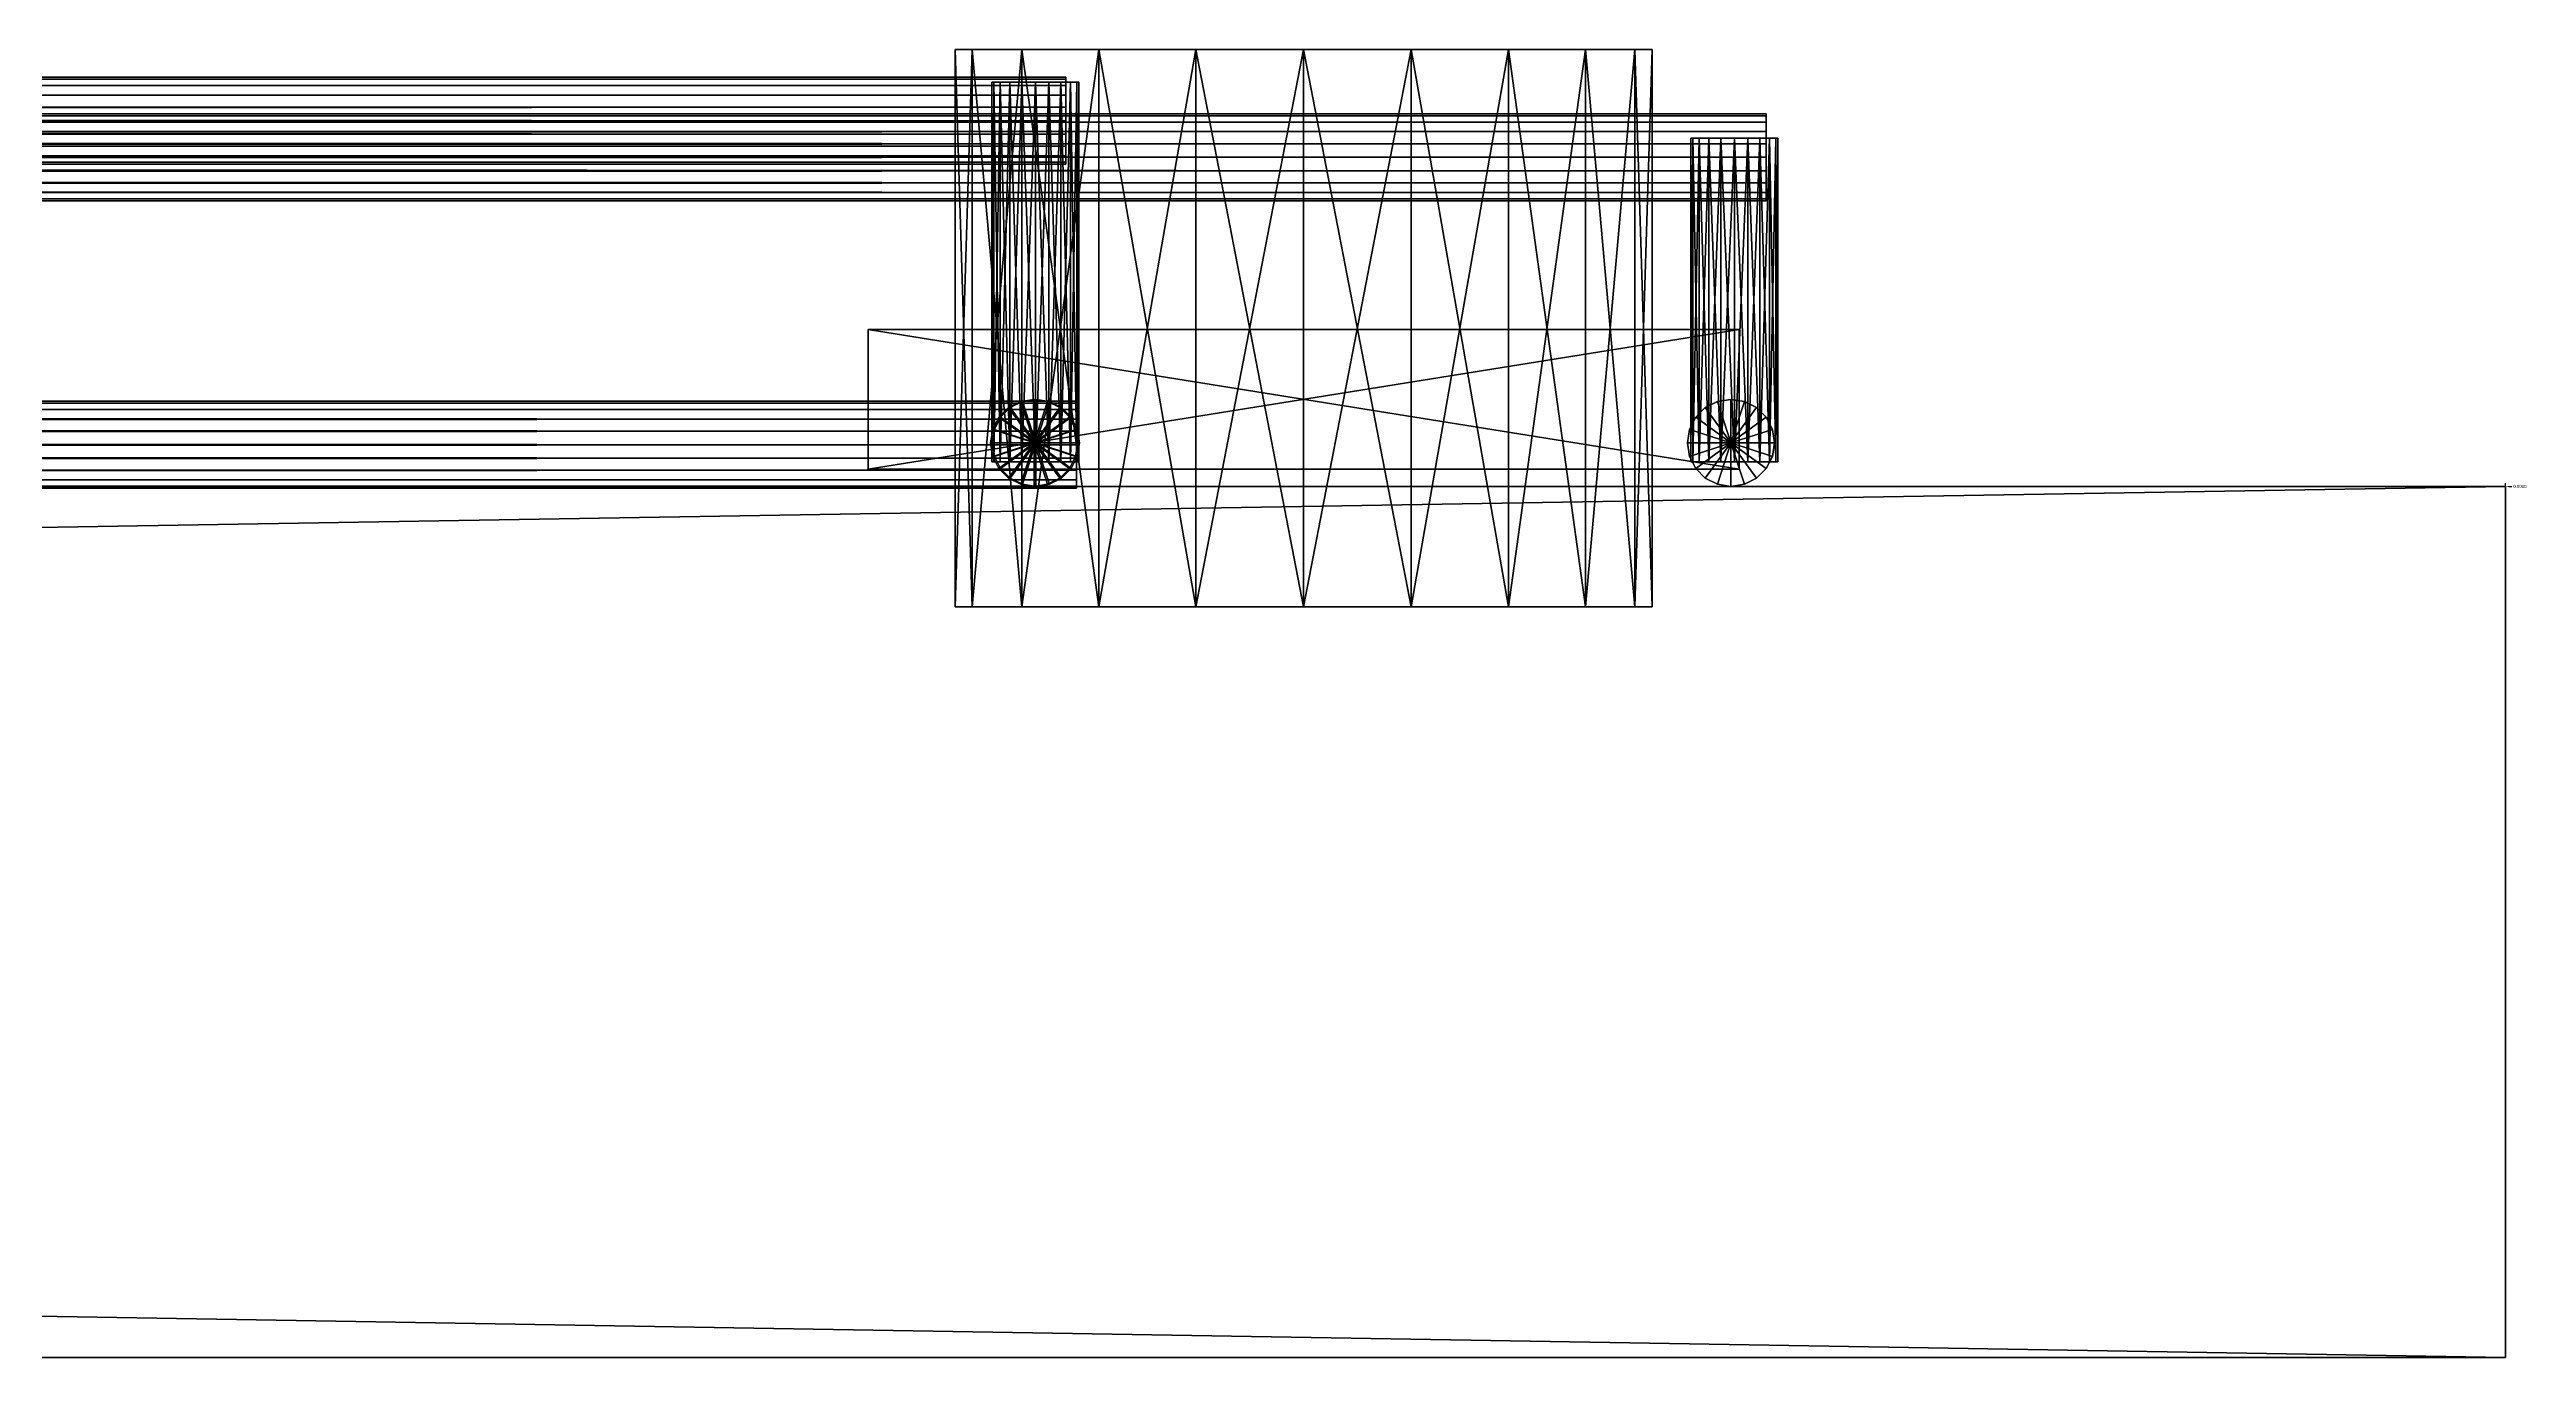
# Model space of a CAD drawing. Extents: x 51658 to 54704, y -20804 to -20635.
# Drawn here: x 54561.4 to 54703.6, y -20804 to -20728.9 of the extents above; entities that cross this region are included whole.
import ezdxf

# ---------------------------------------------------------------- set-up
doc = ezdxf.new("R2010")
doc.units = 0
doc.header["$MEASUREMENT"] = 0
doc.layers.get('Defpoints').update_dxf_attribs({"linetype": 'CONTINUOUS'})
for name, color, linetype in [('BASE', 2, 'CONTINUOUS'), ('BTNFISICORUNSTOP', 2, 'CONTINUOUS'), ('CABLEBASE__105_', 7, 'CONTINUOUS'), ('CABLEBASE__115_', 7, 'CONTINUOUS'), ('CABLEBASE__143_', 7, 'CONTINUOUS'), ('CABLEBASE__144_', 7, 'CONTINUOUS'), ('CABLEBASE__145_', 7, 'CONTINUOUS'), ('CABLEBASE__146_', 7, 'CONTINUOUS'), ('CABLEBASE__147_', 7, 'CONTINUOUS'), ('CABLEBASE__94_', 7, 'CONTINUOUS'), ('COTAS', 90, 'CONTINUOUS'), ('PULSADOR_4', 7, 'CONTINUOUS')]:
    doc.layers.add(name, color=color, linetype=linetype)
doc.dimstyles.get("Standard").update_dxf_attribs({"dimtxt": 0.18, "dimasz": 0.18, "dimexe": 0.18, "dimexo": 0.0625, "dimgap": 0.09, "dimtad": 0, "dimtih": 1, "dimtoh": 1, "dimdec": 4, "dimzin": 0, "dimdsep": 46, "dimtxsty": 'Standard', "dimcen": 0.09, "dimadec": 0, "dimazin": 0, "dimtfac": 1, "dimtdec": 4, "dimtofl": 0, "dimtmove": 0, "dimatfit": 3, "dimfxl": 1, "dimtolj": 1, "dimtzin": 0, "dimarcsym": 0})

# ---------------------------------------------------------------- blocks, each defined once
blk = doc.blocks.new('*D0')
at = {"layer": 'COTAS', "color": 0, "linetype": 'Continuous', "lineweight": -2, "transparency": 16777216}
for p, q in [((51702.404785, -20753.924622), (51702.404785, -20753.807122)), ((51702.584785, -20753.987122), (53201.699785, -20753.987122)), ((54702.224785, -20753.987122), (53203.109785, -20753.987122)), ((54702.404785, -20753.924622), (54702.404785, -20753.807122))]:
    blk.add_line(p, q, dxfattribs=at)
at = {"layer": 'COTAS', "color": 0, "linetype": 'Continuous', "transparency": 16777216}
for points in [[(51702.584785, -20753.957122), (51702.584785, -20754.017122), (51702.404785, -20753.987122)], [(54702.224785, -20753.957122), (54702.224785, -20754.017122), (54702.404785, -20753.987122)]]:
    blk.add_solid(points, dxfattribs=at)
at = {"layer": 'Defpoints', "color": 0, "linetype": 'Continuous', "transparency": 16777216}
for p in [(51702.404785, -20753.987122, 21450.83313), (51702.404785, -20753.987122), (54702.404785, -20753.987122, 21450.83313)]:
    blk.add_point(p, dxfattribs=at)
at = {"layer": 'COTAS', "color": 0, "linetype": 'Continuous', "transparency": 16777216, "insert": (53202.404785, -20753.987122), "char_height": 0.18, "attachment_point": 5}
blk.add_mtext('\\A1;3000.0000', dxfattribs=at)
blk = doc.blocks.new('*D1')
at = {"layer": 'COTAS', "color": 0, "linetype": 'Continuous', "lineweight": -2, "transparency": 16777216}
for p, q in [((51702.404785, -20753.924622), (51702.404785, -20753.807122)), ((51702.584785, -20753.987122), (53201.699785, -20753.987122)), ((54702.224785, -20753.987122), (53203.109785, -20753.987122)), ((54702.404785, -20753.924622), (54702.404785, -20753.807122))]:
    blk.add_line(p, q, dxfattribs=at)
at = {"layer": 'COTAS', "color": 0, "linetype": 'Continuous', "transparency": 16777216}
for points in [[(51702.584785, -20753.957122), (51702.584785, -20754.017122), (51702.404785, -20753.987122)], [(54702.224785, -20753.957122), (54702.224785, -20754.017122), (54702.404785, -20753.987122)]]:
    blk.add_solid(points, dxfattribs=at)
at = {"layer": 'Defpoints', "color": 0, "linetype": 'Continuous', "transparency": 16777216}
for p in [(51702.404785, -20753.987122, 21450.83313), (51702.404785, -20753.987122), (54702.404785, -20753.987122, 21450.83313)]:
    blk.add_point(p, dxfattribs=at)
at = {"layer": 'COTAS', "color": 0, "linetype": 'Continuous', "transparency": 16777216, "insert": (53202.404785, -20753.987122), "char_height": 0.18, "attachment_point": 5}
blk.add_mtext('\\A1;3000.0000', dxfattribs=at)
blk = doc.blocks.new('*D2')
at = {"layer": 'COTAS', "color": 0, "linetype": 'Continuous', "lineweight": -2, "transparency": 16777216}
for p, q in [((54702.224785, -20753.987122), (54702.044785, -20753.987122)), ((54702.404785, -20753.924622), (54702.404785, -20753.807122)), ((54702.404785, -20753.924622), (54702.404785, -20753.807122)), ((54702.584785, -20753.987122), (54702.764785, -20753.987122))]:
    blk.add_line(p, q, dxfattribs=at)
at = {"layer": 'COTAS', "color": 0, "linetype": 'Continuous', "transparency": 16777216}
for points in [[(54702.224785, -20753.957122), (54702.224785, -20754.017122), (54702.404785, -20753.987122)], [(54702.584785, -20753.957122), (54702.584785, -20754.017122), (54702.404785, -20753.987122)]]:
    blk.add_solid(points, dxfattribs=at)
at = {"layer": 'Defpoints', "color": 0, "linetype": 'Continuous', "transparency": 16777216}
for p in [(54702.404785, -20753.987122, 21450.83313), (54702.404785, -20753.987122, 19450.83313), (54702.404785, -20753.987122)]:
    blk.add_point(p, dxfattribs=at)
at = {"layer": 'COTAS', "color": 0, "linetype": 'Continuous', "transparency": 16777216, "insert": (54703.229785, -20753.987122), "char_height": 0.18, "attachment_point": 5}
blk.add_mtext('\\A1;0.0000', dxfattribs=at)

msp = doc.modelspace()

# ---------------------------------------------------------------- dimensions: what is measured, and where the dimension line sits
at = {"layer": 'COTAS', "linetype": 'Continuous'}
for base, p2, picture, middle in [((51702.404785, -20753.987122), (51702.404785, -20753.987122, 21450.83313), '*D0', (53202.404785, -20753.987122)), ((51702.404785, -20753.987122), (51702.404785, -20753.987122, 21450.83313), '*D1', (53202.404785, -20753.987122)), ((54702.404785, -20753.987122), (54702.404785, -20753.987122, 19450.83313), '*D2', (54703.229785, -20753.987122))]:
    dim = msp.add_linear_dim(base=base, p1=(54702.404785, -20753.987122, 21450.83313), p2=p2, dimstyle='Standard', dxfattribs=at)
    dim.commit()
    dim.dimension.update_dxf_attribs({"geometry": picture, "text_midpoint": middle})

# ---------------------------------------------------------------- meshes
at = {"layer": 'BASE', "color": 21}
mesh = msp.add_polyface(dxfattribs=at)
corners = [(51702.404785, -20803.987122, 21450.83313), (54702.404785, -20803.987122, 21450.83313), (51702.404785, -20753.987122, 21450.83313), (54702.404785, -20753.987122, 21450.83313), (51702.404785, -20753.987122, 19450.83313), (54702.404785, -20753.987122, 19450.83313), (51702.404785, -20803.987122, 19450.83313), (54702.404785, -20803.987122, 19450.83313)]
mesh.append_faces([[corners[k] for k in face] for face in [(2, 3, 0), (3, 1, 0), (4, 5, 2), (5, 3, 2), (6, 7, 4), (7, 5, 4), (0, 1, 6), (1, 7, 6), (3, 5, 1), (5, 7, 1), (4, 2, 6), (2, 0, 6)]], dxfattribs={"color": 21})
at = {"layer": 'BTNFISICORUNSTOP', "color": 250}
mesh = msp.add_polyface(dxfattribs=at)
corners = [(54608.404779, -20752.986816, 19682.833147), (54658.404779, -20752.986816, 19682.833147), (54608.404779, -20744.986816, 19682.833147), (54658.404779, -20744.986816, 19682.833147), (54608.404779, -20744.986816, 19632.833147), (54658.404779, -20744.986816, 19632.833147), (54608.404779, -20752.986816, 19632.833147), (54658.404779, -20752.986816, 19632.833147)]
mesh.append_faces([[corners[k] for k in face] for face in [(2, 3, 0), (3, 1, 0), (4, 5, 2), (5, 3, 2), (6, 7, 4), (7, 5, 4), (0, 1, 6), (1, 7, 6), (3, 5, 1), (5, 7, 1), (4, 2, 6), (2, 0, 6)]], dxfattribs={"color": 250})
at = {"layer": 'CABLEBASE__105_', "color": 7}
mesh = msp.add_polyface(dxfattribs=at)
corners = [(52983.873242, -20732.218032, 19584.455739), (52983.873242, -20731.521111, 19584.810838), (52983.873242, -20730.968031, 19585.363918), (52983.873242, -20730.612932, 19586.060839), (52983.873242, -20730.490574, 19586.833382), (52983.873242, -20730.612932, 19587.605925), (52983.873242, -20730.968032, 19588.302845), (52983.873242, -20731.521111, 19588.855925), (52983.873242, -20732.218032, 19589.211024), (52983.873242, -20732.990575, 19589.333382), (52983.873242, -20733.763118, 19589.211024), (52983.873242, -20734.460038, 19588.855925), (52983.873242, -20735.013118, 19588.302845), (52983.873242, -20735.368217, 19587.605924), (52983.873242, -20735.490575, 19586.833382), (52983.873242, -20735.368216, 19586.060839), (52983.873242, -20735.013118, 19585.363919), (52983.873242, -20734.460038, 19584.810839), (52983.873242, -20733.763117, 19584.45574), (52983.873242, -20732.990575, 19584.333382), (54619.756383, -20732.218032, 19584.455739), (54619.756383, -20731.521111, 19584.810838), (54619.756383, -20730.968031, 19585.363918), (54619.756383, -20730.612932, 19586.060839), (54619.756383, -20730.490574, 19586.833382), (54619.756383, -20730.612932, 19587.605925), (54619.756383, -20730.968032, 19588.302845), (54619.756383, -20731.521111, 19588.855925), (54619.756383, -20732.218032, 19589.211024), (54619.756383, -20732.990575, 19589.333382), (54619.756383, -20733.763118, 19589.211024), (54619.756383, -20734.460038, 19588.855925), (54619.756383, -20735.013118, 19588.302845), (54619.756383, -20735.368217, 19587.605924), (54619.756383, -20735.490575, 19586.833382), (54619.756383, -20735.368216, 19586.060839), (54619.756383, -20735.013118, 19585.363919), (54619.756383, -20734.460038, 19584.810839), (54619.756383, -20733.763117, 19584.45574), (54619.756383, -20732.990575, 19584.333382), (52983.873242, -20732.990575, 19586.833382), (54619.756383, -20732.990575, 19586.833382)]
mesh.append_faces([[corners[k] for k in face] for face in [(20, 21, 0), (21, 1, 0), (21, 22, 1), (22, 2, 1), (22, 23, 2), (23, 3, 2), (23, 24, 3), (24, 4, 3), (24, 25, 4), (25, 5, 4), (25, 26, 5), (26, 6, 5), (26, 27, 6), (27, 7, 6), (27, 28, 7), (28, 8, 7), (28, 29, 8), (29, 9, 8), (29, 30, 9), (30, 10, 9), (30, 31, 10), (31, 11, 10), (31, 32, 11), (32, 12, 11), (32, 33, 12), (33, 13, 12), (33, 34, 13), (34, 14, 13), (34, 35, 14), (35, 15, 14), (35, 36, 15), (36, 16, 15), (36, 37, 16), (37, 17, 16), (37, 38, 17), (38, 18, 17), (38, 39, 18), (39, 19, 18), (39, 20, 19), (20, 0, 19), (41, 39, 38), (41, 38, 37), (41, 20, 39), (41, 37, 36), (41, 21, 20), (41, 36, 35), (41, 22, 21), (41, 35, 34), (41, 23, 22), (41, 34, 33), (41, 24, 23), (41, 33, 32), (41, 25, 24), (41, 32, 31), (41, 26, 25), (41, 31, 30), (41, 27, 26), (41, 30, 29), (41, 28, 27), (41, 29, 28), (40, 18, 19), (40, 19, 0), (40, 17, 18), (40, 0, 1), (40, 16, 17), (40, 1, 2), (40, 15, 16), (40, 2, 3), (40, 14, 15), (40, 3, 4), (40, 13, 14), (40, 4, 5), (40, 12, 13), (40, 5, 6), (40, 11, 12), (40, 6, 7), (40, 10, 11), (40, 7, 8), (40, 9, 10), (40, 8, 9)]], dxfattribs={"color": 7})
at = {"layer": 'CABLEBASE__115_', "color": 7}
mesh = msp.add_polyface(dxfattribs=at)
corners = [(53312.513781, -20750.818019, 19753.455792), (53312.513781, -20750.121098, 19753.810891), (53312.513781, -20749.568018, 19754.363971), (53312.513781, -20749.212919, 19755.060892), (53312.513781, -20749.090561, 19755.833435), (53312.513781, -20749.212919, 19756.605978), (53312.513781, -20749.568019, 19757.302899), (53312.513781, -20750.121098, 19757.855978), (53312.513781, -20750.818019, 19758.211077), (53312.513781, -20751.590562, 19758.333436), (53312.513781, -20752.363105, 19758.211077), (53312.513781, -20753.060025, 19757.855978), (53312.513781, -20753.613105, 19757.302898), (53312.513781, -20753.968204, 19756.605978), (53312.513781, -20754.090562, 19755.833435), (53312.513781, -20753.968203, 19755.060893), (53312.513781, -20753.613105, 19754.363972), (53312.513781, -20753.060025, 19753.810893), (53312.513781, -20752.363104, 19753.455794), (53312.513781, -20751.590562, 19753.333435), (54620.375872, -20750.818019, 19753.455792), (54620.375872, -20750.121098, 19753.810891), (54620.375872, -20749.568018, 19754.363971), (54620.375872, -20749.212919, 19755.060892), (54620.375872, -20749.090561, 19755.833435), (54620.375872, -20749.212919, 19756.605978), (54620.375872, -20749.568019, 19757.302899), (54620.375872, -20750.121098, 19757.855978), (54620.375872, -20750.818019, 19758.211077), (54620.375872, -20751.590562, 19758.333436), (54620.375872, -20752.363105, 19758.211077), (54620.375872, -20753.060025, 19757.855978), (54620.375872, -20753.613105, 19757.302898), (54620.375872, -20753.968204, 19756.605978), (54620.375872, -20754.090562, 19755.833435), (54620.375872, -20753.968203, 19755.060893), (54620.375872, -20753.613105, 19754.363972), (54620.375872, -20753.060025, 19753.810893), (54620.375872, -20752.363104, 19753.455794), (54620.375872, -20751.590562, 19753.333435), (53312.513781, -20751.590562, 19755.833435), (54620.375872, -20751.590562, 19755.833435)]
mesh.append_faces([[corners[k] for k in face] for face in [(20, 21, 0), (21, 1, 0), (21, 22, 1), (22, 2, 1), (22, 23, 2), (23, 3, 2), (23, 24, 3), (24, 4, 3), (24, 25, 4), (25, 5, 4), (25, 26, 5), (26, 6, 5), (26, 27, 6), (27, 7, 6), (27, 28, 7), (28, 8, 7), (28, 29, 8), (29, 9, 8), (29, 30, 9), (30, 10, 9), (30, 31, 10), (31, 11, 10), (31, 32, 11), (32, 12, 11), (32, 33, 12), (33, 13, 12), (33, 34, 13), (34, 14, 13), (34, 35, 14), (35, 15, 14), (35, 36, 15), (36, 16, 15), (36, 37, 16), (37, 17, 16), (37, 38, 17), (38, 18, 17), (38, 39, 18), (39, 19, 18), (39, 20, 19), (20, 0, 19), (41, 39, 38), (41, 38, 37), (41, 20, 39), (41, 37, 36), (41, 21, 20), (41, 36, 35), (41, 22, 21), (41, 35, 34), (41, 23, 22), (41, 34, 33), (41, 24, 23), (41, 33, 32), (41, 25, 24), (41, 32, 31), (41, 26, 25), (41, 31, 30), (41, 27, 26), (41, 30, 29), (41, 28, 27), (41, 29, 28), (40, 18, 19), (40, 19, 0), (40, 17, 18), (40, 0, 1), (40, 16, 17), (40, 1, 2), (40, 15, 16), (40, 2, 3), (40, 14, 15), (40, 3, 4), (40, 13, 14), (40, 4, 5), (40, 12, 13), (40, 5, 6), (40, 11, 12), (40, 6, 7), (40, 10, 11), (40, 7, 8), (40, 9, 10), (40, 8, 9)]], dxfattribs={"color": 7})
at = {"layer": 'CABLEBASE__143_', "color": 7}
mesh = msp.add_polyface(dxfattribs=at)
corners = [(54660.512485, -20752.574053, 19557.260828), (54660.157386, -20752.574053, 19556.563907), (54659.604306, -20752.574053, 19556.010827), (54658.907385, -20752.574053, 19555.655728), (54658.134842, -20752.574053, 19555.53337), (54657.362299, -20752.574053, 19555.655729), (54656.665378, -20752.574053, 19556.010828), (54656.112299, -20752.574053, 19556.563907), (54655.7572, -20752.574053, 19557.260828), (54655.634841, -20752.574053, 19558.033371), (54655.7572, -20752.574053, 19558.805914), (54656.112299, -20752.574053, 19559.502834), (54656.665378, -20752.574053, 19560.055914), (54657.362299, -20752.574053, 19560.411013), (54658.134842, -20752.574053, 19560.533371), (54658.907384, -20752.574053, 19560.411013), (54659.604305, -20752.574053, 19560.055914), (54660.157384, -20752.574053, 19559.502834), (54660.512483, -20752.574053, 19558.805913), (54660.634842, -20752.574053, 19558.033371), (54660.512485, -20733.999596, 19557.260828), (54660.157386, -20733.999596, 19556.563907), (54659.604306, -20733.999596, 19556.010827), (54658.907385, -20733.999596, 19555.655728), (54658.134842, -20733.999596, 19555.53337), (54657.362299, -20733.999596, 19555.655729), (54656.665378, -20733.999596, 19556.010828), (54656.112299, -20733.999596, 19556.563907), (54655.7572, -20733.999596, 19557.260828), (54655.634841, -20733.999596, 19558.033371), (54655.7572, -20733.999596, 19558.805914), (54656.112299, -20733.999596, 19559.502834), (54656.665378, -20733.999596, 19560.055914), (54657.362299, -20733.999596, 19560.411013), (54658.134842, -20733.999596, 19560.533371), (54658.907384, -20733.999596, 19560.411013), (54659.604305, -20733.999596, 19560.055914), (54660.157384, -20733.999596, 19559.502834), (54660.512483, -20733.999596, 19558.805913), (54660.634842, -20733.999596, 19558.033371), (54658.134842, -20752.574053, 19558.033371), (54658.134842, -20733.999596, 19558.033371)]
mesh.append_faces([[corners[k] for k in face] for face in [(20, 21, 0), (21, 1, 0), (21, 22, 1), (22, 2, 1), (22, 23, 2), (23, 3, 2), (23, 24, 3), (24, 4, 3), (24, 25, 4), (25, 5, 4), (25, 26, 5), (26, 6, 5), (26, 27, 6), (27, 7, 6), (27, 28, 7), (28, 8, 7), (28, 29, 8), (29, 9, 8), (29, 30, 9), (30, 10, 9), (30, 31, 10), (31, 11, 10), (31, 32, 11), (32, 12, 11), (32, 33, 12), (33, 13, 12), (33, 34, 13), (34, 14, 13), (34, 35, 14), (35, 15, 14), (35, 36, 15), (36, 16, 15), (36, 37, 16), (37, 17, 16), (37, 38, 17), (38, 18, 17), (38, 39, 18), (39, 19, 18), (39, 20, 19), (20, 0, 19), (41, 39, 38), (41, 38, 37), (41, 20, 39), (41, 37, 36), (41, 21, 20), (41, 36, 35), (41, 22, 21), (41, 35, 34), (41, 23, 22), (41, 34, 33), (41, 24, 23), (41, 33, 32), (41, 25, 24), (41, 32, 31), (41, 26, 25), (41, 31, 30), (41, 27, 26), (41, 30, 29), (41, 28, 27), (41, 29, 28), (40, 18, 19), (40, 19, 0), (40, 17, 18), (40, 0, 1), (40, 16, 17), (40, 1, 2), (40, 15, 16), (40, 2, 3), (40, 14, 15), (40, 3, 4), (40, 13, 14), (40, 4, 5), (40, 12, 13), (40, 5, 6), (40, 11, 12), (40, 6, 7), (40, 10, 11), (40, 7, 8), (40, 9, 10), (40, 8, 9)]], dxfattribs={"color": 7})
at = {"layer": 'CABLEBASE__144_', "color": 7}
mesh = msp.add_polyface(dxfattribs=at)
corners = [(54620.382442, -20752.57436, 19585.760908), (54620.027343, -20752.57436, 19585.063987), (54619.474263, -20752.57436, 19584.510907), (54618.777342, -20752.57436, 19584.155809), (54618.004799, -20752.57436, 19584.03345), (54617.232256, -20752.57436, 19584.155809), (54616.535335, -20752.57436, 19584.510908), (54615.982256, -20752.57436, 19585.063988), (54615.627157, -20752.57436, 19585.760908), (54615.504798, -20752.57436, 19586.533451), (54615.627157, -20752.57436, 19587.305994), (54615.982256, -20752.57436, 19588.002915), (54616.535335, -20752.57436, 19588.555994), (54617.232256, -20752.57436, 19588.911093), (54618.004799, -20752.57436, 19589.033451), (54618.777341, -20752.57436, 19588.911093), (54619.474262, -20752.57436, 19588.555994), (54620.027341, -20752.57436, 19588.002914), (54620.38244, -20752.57436, 19587.305994), (54620.504799, -20752.57436, 19586.533451), (54620.382442, -20730.771291, 19585.760908), (54620.027343, -20730.771291, 19585.063987), (54619.474263, -20730.771291, 19584.510907), (54618.777342, -20730.771291, 19584.155809), (54618.004799, -20730.771291, 19584.03345), (54617.232256, -20730.771291, 19584.155809), (54616.535335, -20730.771291, 19584.510908), (54615.982256, -20730.771291, 19585.063988), (54615.627157, -20730.771291, 19585.760908), (54615.504798, -20730.771291, 19586.533451), (54615.627157, -20730.771291, 19587.305994), (54615.982256, -20730.771291, 19588.002915), (54616.535335, -20730.771291, 19588.555994), (54617.232256, -20730.771291, 19588.911093), (54618.004799, -20730.771291, 19589.033451), (54618.777341, -20730.771291, 19588.911093), (54619.474262, -20730.771291, 19588.555994), (54620.027341, -20730.771291, 19588.002914), (54620.38244, -20730.771291, 19587.305994), (54620.504799, -20730.771291, 19586.533451), (54618.004799, -20752.57436, 19586.533451), (54618.004799, -20730.771291, 19586.533451)]
mesh.append_faces([[corners[k] for k in face] for face in [(20, 21, 0), (21, 1, 0), (21, 22, 1), (22, 2, 1), (22, 23, 2), (23, 3, 2), (23, 24, 3), (24, 4, 3), (24, 25, 4), (25, 5, 4), (25, 26, 5), (26, 6, 5), (26, 27, 6), (27, 7, 6), (27, 28, 7), (28, 8, 7), (28, 29, 8), (29, 9, 8), (29, 30, 9), (30, 10, 9), (30, 31, 10), (31, 11, 10), (31, 32, 11), (32, 12, 11), (32, 33, 12), (33, 13, 12), (33, 34, 13), (34, 14, 13), (34, 35, 14), (35, 15, 14), (35, 36, 15), (36, 16, 15), (36, 37, 16), (37, 17, 16), (37, 38, 17), (38, 18, 17), (38, 39, 18), (39, 19, 18), (39, 20, 19), (20, 0, 19), (41, 39, 38), (41, 38, 37), (41, 20, 39), (41, 37, 36), (41, 21, 20), (41, 36, 35), (41, 22, 21), (41, 35, 34), (41, 23, 22), (41, 34, 33), (41, 24, 23), (41, 33, 32), (41, 25, 24), (41, 32, 31), (41, 26, 25), (41, 31, 30), (41, 27, 26), (41, 30, 29), (41, 28, 27), (41, 29, 28), (40, 18, 19), (40, 19, 0), (40, 17, 18), (40, 0, 1), (40, 16, 17), (40, 1, 2), (40, 15, 16), (40, 2, 3), (40, 14, 15), (40, 3, 4), (40, 13, 14), (40, 4, 5), (40, 12, 13), (40, 5, 6), (40, 11, 12), (40, 6, 7), (40, 10, 11), (40, 7, 8), (40, 9, 10), (40, 8, 9)]], dxfattribs={"color": 7})
at = {"layer": 'CABLEBASE__145_', "color": 7}
mesh = msp.add_polyface(dxfattribs=at)
corners = [(54660.312499, -20750.714283, 19556.274685), (54659.9574, -20750.017362, 19556.274685), (54659.40432, -20749.464282, 19556.274685), (54658.707399, -20749.109183, 19556.274685), (54657.934856, -20748.986825, 19556.274685), (54657.162314, -20749.109183, 19556.274685), (54656.465393, -20749.464283, 19556.274685), (54655.912313, -20750.017362, 19556.274685), (54655.557214, -20750.714283, 19556.274685), (54655.434856, -20751.486826, 19556.274685), (54655.557214, -20752.259369, 19556.274685), (54655.912313, -20752.956289, 19556.274685), (54656.465393, -20753.509369, 19556.274685), (54657.162314, -20753.864468, 19556.274685), (54657.934856, -20753.986826, 19556.274685), (54658.707399, -20753.864468, 19556.274685), (54659.40432, -20753.509369, 19556.274685), (54659.957399, -20752.956289, 19556.274685), (54660.312498, -20752.259369, 19556.274685), (54660.434856, -20751.486826, 19556.274685), (54660.312499, -20750.714283, 19636.432186), (54659.9574, -20750.017362, 19636.432186), (54659.40432, -20749.464282, 19636.432186), (54658.707399, -20749.109183, 19636.432186), (54657.934856, -20748.986825, 19636.432186), (54657.162314, -20749.109183, 19636.432186), (54656.465393, -20749.464283, 19636.432186), (54655.912313, -20750.017362, 19636.432186), (54655.557214, -20750.714283, 19636.432186), (54655.434856, -20751.486826, 19636.432186), (54655.557214, -20752.259369, 19636.432186), (54655.912313, -20752.956289, 19636.432186), (54656.465393, -20753.509369, 19636.432186), (54657.162314, -20753.864468, 19636.432186), (54657.934856, -20753.986826, 19636.432186), (54658.707399, -20753.864468, 19636.432186), (54659.40432, -20753.509369, 19636.432186), (54659.957399, -20752.956289, 19636.432186), (54660.312498, -20752.259369, 19636.432186), (54660.434856, -20751.486826, 19636.432186), (54657.934856, -20751.486826, 19556.274685), (54657.934856, -20751.486826, 19636.432186)]
mesh.append_faces([[corners[k] for k in face] for face in [(20, 21, 0), (21, 1, 0), (21, 22, 1), (22, 2, 1), (22, 23, 2), (23, 3, 2), (23, 24, 3), (24, 4, 3), (24, 25, 4), (25, 5, 4), (25, 26, 5), (26, 6, 5), (26, 27, 6), (27, 7, 6), (27, 28, 7), (28, 8, 7), (28, 29, 8), (29, 9, 8), (29, 30, 9), (30, 10, 9), (30, 31, 10), (31, 11, 10), (31, 32, 11), (32, 12, 11), (32, 33, 12), (33, 13, 12), (33, 34, 13), (34, 14, 13), (34, 35, 14), (35, 15, 14), (35, 36, 15), (36, 16, 15), (36, 37, 16), (37, 17, 16), (37, 38, 17), (38, 18, 17), (38, 39, 18), (39, 19, 18), (39, 20, 19), (20, 0, 19), (41, 39, 38), (41, 38, 37), (41, 20, 39), (41, 37, 36), (41, 21, 20), (41, 36, 35), (41, 22, 21), (41, 35, 34), (41, 23, 22), (41, 34, 33), (41, 24, 23), (41, 33, 32), (41, 25, 24), (41, 32, 31), (41, 26, 25), (41, 31, 30), (41, 27, 26), (41, 30, 29), (41, 28, 27), (41, 29, 28), (40, 18, 19), (40, 19, 0), (40, 17, 18), (40, 0, 1), (40, 16, 17), (40, 1, 2), (40, 15, 16), (40, 2, 3), (40, 14, 15), (40, 3, 4), (40, 13, 14), (40, 4, 5), (40, 12, 13), (40, 5, 6), (40, 11, 12), (40, 6, 7), (40, 10, 11), (40, 7, 8), (40, 9, 10), (40, 8, 9)]], dxfattribs={"color": 7})
at = {"layer": 'CABLEBASE__146_', "color": 7}
mesh = msp.add_polyface(dxfattribs=at)
corners = [(54620.412578, -20750.714283, 19583.99426), (54620.057479, -20750.017362, 19583.99426), (54619.504399, -20749.464282, 19583.99426), (54618.807478, -20749.109183, 19583.99426), (54618.034935, -20748.986825, 19583.99426), (54617.262392, -20749.109183, 19583.99426), (54616.565471, -20749.464283, 19583.99426), (54616.012392, -20750.017362, 19583.99426), (54615.657293, -20750.714283, 19583.99426), (54615.534934, -20751.486826, 19583.99426), (54615.657293, -20752.259369, 19583.99426), (54616.012392, -20752.956289, 19583.99426), (54616.565472, -20753.509369, 19583.99426), (54617.262392, -20753.864468, 19583.99426), (54618.034935, -20753.986826, 19583.99426), (54618.807477, -20753.864468, 19583.99426), (54619.504398, -20753.509369, 19583.99426), (54620.057478, -20752.956289, 19583.99426), (54620.412576, -20752.259369, 19583.99426), (54620.534935, -20751.486826, 19583.99426), (54620.412578, -20750.714283, 19636.43249), (54620.057479, -20750.017362, 19636.43249), (54619.504399, -20749.464282, 19636.43249), (54618.807478, -20749.109183, 19636.43249), (54618.034935, -20748.986825, 19636.43249), (54617.262392, -20749.109183, 19636.43249), (54616.565471, -20749.464283, 19636.43249), (54616.012392, -20750.017362, 19636.43249), (54615.657293, -20750.714283, 19636.43249), (54615.534934, -20751.486826, 19636.43249), (54615.657293, -20752.259369, 19636.43249), (54616.012392, -20752.956289, 19636.43249), (54616.565472, -20753.509369, 19636.43249), (54617.262392, -20753.864468, 19636.43249), (54618.034935, -20753.986826, 19636.43249), (54618.807477, -20753.864468, 19636.43249), (54619.504398, -20753.509369, 19636.43249), (54620.057478, -20752.956289, 19636.43249), (54620.412576, -20752.259369, 19636.43249), (54620.534935, -20751.486826, 19636.43249), (54618.034935, -20751.486826, 19583.99426), (54618.034935, -20751.486826, 19636.43249)]
mesh.append_faces([[corners[k] for k in face] for face in [(20, 21, 0), (21, 1, 0), (21, 22, 1), (22, 2, 1), (22, 23, 2), (23, 3, 2), (23, 24, 3), (24, 4, 3), (24, 25, 4), (25, 5, 4), (25, 26, 5), (26, 6, 5), (26, 27, 6), (27, 7, 6), (27, 28, 7), (28, 8, 7), (28, 29, 8), (29, 9, 8), (29, 30, 9), (30, 10, 9), (30, 31, 10), (31, 11, 10), (31, 32, 11), (32, 12, 11), (32, 33, 12), (33, 13, 12), (33, 34, 13), (34, 14, 13), (34, 35, 14), (35, 15, 14), (35, 36, 15), (36, 16, 15), (36, 37, 16), (37, 17, 16), (37, 38, 17), (38, 18, 17), (38, 39, 18), (39, 19, 18), (39, 20, 19), (20, 0, 19), (41, 39, 38), (41, 38, 37), (41, 20, 39), (41, 37, 36), (41, 21, 20), (41, 36, 35), (41, 22, 21), (41, 35, 34), (41, 23, 22), (41, 34, 33), (41, 24, 23), (41, 33, 32), (41, 25, 24), (41, 32, 31), (41, 26, 25), (41, 31, 30), (41, 27, 26), (41, 30, 29), (41, 28, 27), (41, 29, 28), (40, 18, 19), (40, 19, 0), (40, 17, 18), (40, 0, 1), (40, 16, 17), (40, 1, 2), (40, 15, 16), (40, 2, 3), (40, 14, 15), (40, 3, 4), (40, 13, 14), (40, 4, 5), (40, 12, 13), (40, 5, 6), (40, 11, 12), (40, 6, 7), (40, 10, 11), (40, 7, 8), (40, 9, 10), (40, 8, 9)]], dxfattribs={"color": 7})
at = {"layer": 'CABLEBASE__147_', "color": 7}
mesh = msp.add_polyface(dxfattribs=at)
corners = [(54620.312442, -20750.714283, 19677.754673), (54619.957343, -20750.017362, 19677.754673), (54619.404263, -20749.464282, 19677.754673), (54618.707342, -20749.109183, 19677.754673), (54617.934799, -20748.986825, 19677.754673), (54617.162256, -20749.109183, 19677.754673), (54616.465335, -20749.464283, 19677.754673), (54615.912256, -20750.017362, 19677.754673), (54615.557157, -20750.714283, 19677.754673), (54615.434799, -20751.486826, 19677.754673), (54615.557157, -20752.259369, 19677.754673), (54615.912256, -20752.956289, 19677.754673), (54616.465336, -20753.509369, 19677.754673), (54617.162257, -20753.864468, 19677.754673), (54617.934799, -20753.986826, 19677.754673), (54618.707342, -20753.864468, 19677.754673), (54619.404262, -20753.509369, 19677.754673), (54619.957342, -20752.956289, 19677.754673), (54620.312441, -20752.259369, 19677.754673), (54620.434799, -20751.486826, 19677.754673), (54620.312442, -20750.714283, 19757.912174), (54619.957343, -20750.017362, 19757.912174), (54619.404263, -20749.464282, 19757.912174), (54618.707342, -20749.109183, 19757.912174), (54617.934799, -20748.986825, 19757.912174), (54617.162256, -20749.109183, 19757.912174), (54616.465335, -20749.464283, 19757.912174), (54615.912256, -20750.017362, 19757.912174), (54615.557157, -20750.714283, 19757.912174), (54615.434799, -20751.486826, 19757.912174), (54615.557157, -20752.259369, 19757.912174), (54615.912256, -20752.956289, 19757.912174), (54616.465336, -20753.509369, 19757.912174), (54617.162257, -20753.864468, 19757.912174), (54617.934799, -20753.986826, 19757.912174), (54618.707342, -20753.864468, 19757.912174), (54619.404262, -20753.509369, 19757.912174), (54619.957342, -20752.956289, 19757.912174), (54620.312441, -20752.259369, 19757.912174), (54620.434799, -20751.486826, 19757.912174), (54617.934799, -20751.486826, 19677.754673), (54617.934799, -20751.486826, 19757.912174)]
mesh.append_faces([[corners[k] for k in face] for face in [(20, 21, 0), (21, 1, 0), (21, 22, 1), (22, 2, 1), (22, 23, 2), (23, 3, 2), (23, 24, 3), (24, 4, 3), (24, 25, 4), (25, 5, 4), (25, 26, 5), (26, 6, 5), (26, 27, 6), (27, 7, 6), (27, 28, 7), (28, 8, 7), (28, 29, 8), (29, 9, 8), (29, 30, 9), (30, 10, 9), (30, 31, 10), (31, 11, 10), (31, 32, 11), (32, 12, 11), (32, 33, 12), (33, 13, 12), (33, 34, 13), (34, 14, 13), (34, 35, 14), (35, 15, 14), (35, 36, 15), (36, 16, 15), (36, 37, 16), (37, 17, 16), (37, 38, 17), (38, 18, 17), (38, 39, 18), (39, 19, 18), (39, 20, 19), (20, 0, 19), (41, 39, 38), (41, 38, 37), (41, 20, 39), (41, 37, 36), (41, 21, 20), (41, 36, 35), (41, 22, 21), (41, 35, 34), (41, 23, 22), (41, 34, 33), (41, 24, 23), (41, 33, 32), (41, 25, 24), (41, 32, 31), (41, 26, 25), (41, 31, 30), (41, 27, 26), (41, 30, 29), (41, 28, 27), (41, 29, 28), (40, 18, 19), (40, 19, 0), (40, 17, 18), (40, 0, 1), (40, 16, 17), (40, 1, 2), (40, 15, 16), (40, 2, 3), (40, 14, 15), (40, 3, 4), (40, 13, 14), (40, 4, 5), (40, 12, 13), (40, 5, 6), (40, 11, 12), (40, 6, 7), (40, 10, 11), (40, 7, 8), (40, 9, 10), (40, 8, 9)]], dxfattribs={"color": 7})
at = {"layer": 'CABLEBASE__94_', "color": 7}
mesh = msp.add_polyface(dxfattribs=at)
corners = [(52803.105592, -20734.318023, 19555.955754), (52803.105592, -20733.621102, 19556.310853), (52803.105592, -20733.068022, 19556.863933), (52803.105592, -20732.712923, 19557.560854), (52803.105592, -20732.590564, 19558.333397), (52803.105592, -20732.712923, 19559.10594), (52803.105592, -20733.068022, 19559.802861), (52803.105592, -20733.621102, 19560.35594), (52803.105592, -20734.318023, 19560.711039), (52803.105592, -20735.090566, 19560.833398), (52803.105592, -20735.863108, 19560.711039), (52803.105592, -20736.560029, 19560.35594), (52803.105592, -20737.113109, 19559.80286), (52803.105592, -20737.468207, 19559.10594), (52803.105592, -20737.590566, 19558.333397), (52803.105592, -20737.468207, 19557.560854), (52803.105592, -20737.113108, 19556.863934), (52803.105592, -20736.560029, 19556.310854), (52803.105592, -20735.863108, 19555.955756), (52803.105592, -20735.090566, 19555.833397), (54659.964036, -20734.318023, 19555.955754), (54659.964036, -20733.621102, 19556.310853), (54659.964036, -20733.068022, 19556.863933), (54659.964036, -20732.712923, 19557.560854), (54659.964036, -20732.590564, 19558.333397), (54659.964036, -20732.712923, 19559.10594), (54659.964036, -20733.068022, 19559.802861), (54659.964036, -20733.621102, 19560.35594), (54659.964036, -20734.318023, 19560.711039), (54659.964036, -20735.090566, 19560.833398), (54659.964036, -20735.863108, 19560.711039), (54659.964036, -20736.560029, 19560.35594), (54659.964036, -20737.113109, 19559.80286), (54659.964036, -20737.468207, 19559.10594), (54659.964036, -20737.590566, 19558.333397), (54659.964036, -20737.468207, 19557.560854), (54659.964036, -20737.113108, 19556.863934), (54659.964036, -20736.560029, 19556.310854), (54659.964036, -20735.863108, 19555.955756), (54659.964036, -20735.090566, 19555.833397), (52803.105592, -20735.090566, 19558.333397), (54659.964036, -20735.090566, 19558.333397)]
mesh.append_faces([[corners[k] for k in face] for face in [(20, 21, 0), (21, 1, 0), (21, 22, 1), (22, 2, 1), (22, 23, 2), (23, 3, 2), (23, 24, 3), (24, 4, 3), (24, 25, 4), (25, 5, 4), (25, 26, 5), (26, 6, 5), (26, 27, 6), (27, 7, 6), (27, 28, 7), (28, 8, 7), (28, 29, 8), (29, 9, 8), (29, 30, 9), (30, 10, 9), (30, 31, 10), (31, 11, 10), (31, 32, 11), (32, 12, 11), (32, 33, 12), (33, 13, 12), (33, 34, 13), (34, 14, 13), (34, 35, 14), (35, 15, 14), (35, 36, 15), (36, 16, 15), (36, 37, 16), (37, 17, 16), (37, 38, 17), (38, 18, 17), (38, 39, 18), (39, 19, 18), (39, 20, 19), (20, 0, 19), (41, 39, 38), (41, 38, 37), (41, 20, 39), (41, 37, 36), (41, 21, 20), (41, 36, 35), (41, 22, 21), (41, 35, 34), (41, 23, 22), (41, 34, 33), (41, 24, 23), (41, 33, 32), (41, 25, 24), (41, 32, 31), (41, 26, 25), (41, 31, 30), (41, 27, 26), (41, 30, 29), (41, 28, 27), (41, 29, 28), (40, 18, 19), (40, 19, 0), (40, 17, 18), (40, 0, 1), (40, 16, 17), (40, 1, 2), (40, 15, 16), (40, 2, 3), (40, 14, 15), (40, 3, 4), (40, 13, 14), (40, 4, 5), (40, 12, 13), (40, 5, 6), (40, 11, 12), (40, 6, 7), (40, 10, 11), (40, 7, 8), (40, 9, 10), (40, 8, 9)]], dxfattribs={"color": 7})
at = {"layer": 'PULSADOR_4', "color": 7}
mesh = msp.add_polyface(dxfattribs=at)
corners = [(54652.425922, -20760.906816, 19651.652803), (54649.58513, -20760.906816, 19646.077435), (54645.160492, -20760.906816, 19641.652797), (54639.585123, -20760.906816, 19638.812006), (54633.404779, -20760.906816, 19637.833137), (54627.224436, -20760.906816, 19638.812008), (54621.64907, -20760.906816, 19641.652801), (54617.224434, -20760.906816, 19646.077438), (54614.383644, -20760.906816, 19651.652806), (54613.404774, -20760.906816, 19657.833147), (54614.383644, -20760.906816, 19664.013488), (54617.224436, -20760.906816, 19669.588854), (54621.649072, -20760.906816, 19674.01349), (54627.224438, -20760.906816, 19676.854281), (54633.404779, -20760.906816, 19677.83315), (54639.585119, -20760.906816, 19676.854279), (54645.160484, -20760.906816, 19674.013489), (54649.58512, -20760.906816, 19669.588853), (54652.425911, -20760.906816, 19664.013487), (54653.40478, -20760.906816, 19657.833147), (54652.425922, -20728.906817, 19651.652803), (54649.58513, -20728.906817, 19646.077435), (54645.160492, -20728.906817, 19641.652797), (54639.585123, -20728.906817, 19638.812006), (54633.404779, -20728.906817, 19637.833137), (54627.224436, -20728.906817, 19638.812008), (54621.64907, -20728.906817, 19641.652801), (54617.224434, -20728.906817, 19646.077438), (54614.383644, -20728.906817, 19651.652806), (54613.404774, -20728.906817, 19657.833147), (54614.383644, -20728.906817, 19664.013488), (54617.224436, -20728.906817, 19669.588854), (54621.649072, -20728.906817, 19674.01349), (54627.224438, -20728.906817, 19676.854281), (54633.404779, -20728.906817, 19677.83315), (54639.585119, -20728.906817, 19676.854279), (54645.160484, -20728.906817, 19674.013489), (54649.58512, -20728.906817, 19669.588853), (54652.425911, -20728.906817, 19664.013487), (54653.40478, -20728.906817, 19657.833147), (54633.404779, -20760.906816, 19657.833147), (54633.404779, -20728.906817, 19657.833147)]
mesh.append_faces([[corners[k] for k in face] for face in [(20, 21, 0), (21, 1, 0), (21, 22, 1), (22, 2, 1), (22, 23, 2), (23, 3, 2), (23, 24, 3), (24, 4, 3), (24, 25, 4), (25, 5, 4), (25, 26, 5), (26, 6, 5), (26, 27, 6), (27, 7, 6), (27, 28, 7), (28, 8, 7), (28, 29, 8), (29, 9, 8), (29, 30, 9), (30, 10, 9), (30, 31, 10), (31, 11, 10), (31, 32, 11), (32, 12, 11), (32, 33, 12), (33, 13, 12), (33, 34, 13), (34, 14, 13), (34, 35, 14), (35, 15, 14), (35, 36, 15), (36, 16, 15), (36, 37, 16), (37, 17, 16), (37, 38, 17), (38, 18, 17), (38, 39, 18), (39, 19, 18), (39, 20, 19), (20, 0, 19), (41, 39, 38), (41, 38, 37), (41, 20, 39), (41, 37, 36), (41, 21, 20), (41, 36, 35), (41, 22, 21), (41, 35, 34), (41, 23, 22), (41, 34, 33), (41, 24, 23), (41, 33, 32), (41, 25, 24), (41, 32, 31), (41, 26, 25), (41, 31, 30), (41, 27, 26), (41, 30, 29), (41, 28, 27), (41, 29, 28), (40, 18, 19), (40, 19, 0), (40, 17, 18), (40, 0, 1), (40, 16, 17), (40, 1, 2), (40, 15, 16), (40, 2, 3), (40, 14, 15), (40, 3, 4), (40, 13, 14), (40, 4, 5), (40, 12, 13), (40, 5, 6), (40, 11, 12), (40, 6, 7), (40, 10, 11), (40, 7, 8), (40, 9, 10), (40, 8, 9)]], dxfattribs={"color": 7})

doc.saveas('drawing.dxf')
